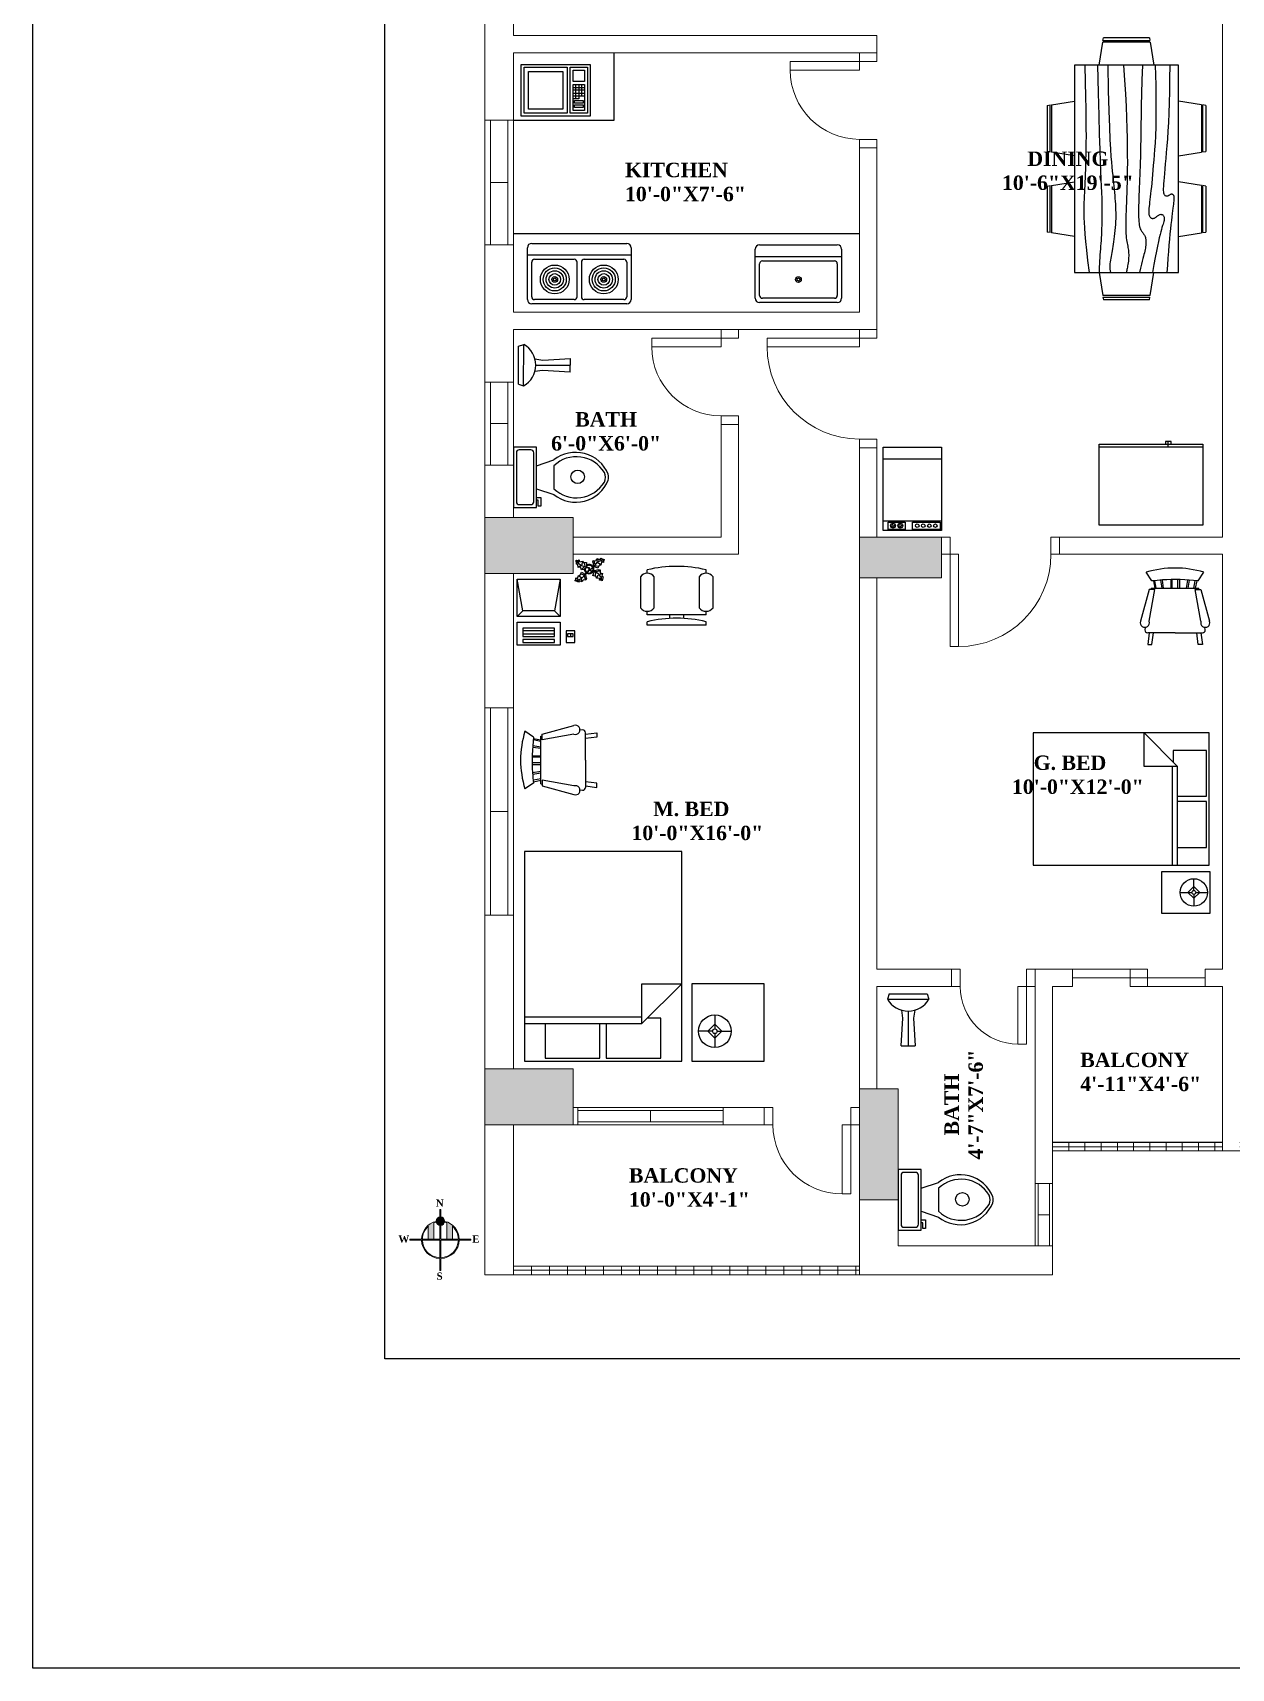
# Model space of a CAD drawing. Header units: inches. Extents: x -5775 to 2930, y 591 to 3437.
# Drawn here: x -5775 to -5359, y 591 to 1159 of the extents above; entities that cross this region are included whole.
import ezdxf

# ---------------------------------------------------------------- set-up
doc = ezdxf.new("R2010")
doc.units = ezdxf.units.IN
doc.header["$LTSCALE"] = 20
doc.header["$MEASUREMENT"] = 0
doc.layers.get('0').update_dxf_attribs({"lineweight": 5})
for name, color, linetype in [('Accesories', 27, 'Continuous'), ('Box Text', 25, 'Continuous'), ('SpecialText', 4, 'Continuous'), ('Text', 250, 'Continuous')]:
    doc.layers.add(name, color=color, linetype=linetype)
for name, color, linetype, lineweight in [('Baranda', 251, 'Continuous', 5), ('Door', 32, 'Continuous', 5), ('Pillar', 250, 'Continuous', 5), ('PROJ_NAME', 18, 'Continuous', 5), ('Window', 32, 'Continuous', 5)]:
    doc.layers.add(name, color=color, linetype=linetype, lineweight=lineweight)
doc.layers.add('Column', color=7, linetype='Continuous', lineweight=13, true_color=0xd5441e)
doc.styles.add('MtXpl_Times_New_Roma', font='timesbd.ttf')
doc.styles.get("Standard").update_dxf_attribs({"font": 'times.ttf', "height": 6})

# ---------------------------------------------------------------- blocks, each defined once
blk = doc.blocks.new('Window2')
at = {"layer": 'Window'}
for p, q in [((36, 6), (-36, 6)), ((-36, 6), (-36, 0)), ((36, 0), (36, 6)), ((36, 5), (-36, 5)), ((-36, 1), (36, 1)), ((-36, 0), (36, 0)), ((0, 1), (0, 5))]:
    blk.add_line(p, q, dxfattribs=at)
blk = doc.blocks.new('Window1')
at = {"layer": 'Window'}
for p, q in [((36, 10), (-36, 10)), ((-36, 10), (-36, 0)), ((36, 8), (-36, 8)), ((0, 2), (0, 8)), ((36, 0), (36, 10)), ((-36, 2), (36, 2)), ((-36, 0), (36, 0))]:
    blk.add_line(p, q, dxfattribs=at)
blk = doc.blocks.new('Door1')
at = {"layer": 'Door'}
for points in [[(-6, 6), (-3, 6), (-3, 38), (-6, 38)], [(-41, 0), (-38, 0), (-38, 6), (-41, 6)], [(-3, 0), (0, 0), (0, 6), (-3, 6)]]:
    blk.add_lwpolyline(points, close=True, dxfattribs=at)
blk.add_arc((-6, 6), 32, 90, 180, dxfattribs=at)
blk = doc.blocks.new('Door3')
at = {"layer": 'Door'}
for points in [[(0, -3), (0, 0), (-6, 0), (-6, -3)], [(-6, -6), (-6, -3), (-30, -3), (-30, -6)], [(0, -33), (0, -30), (-6, -30), (-6, -33)]]:
    blk.add_lwpolyline(points, close=True, dxfattribs=at)
blk.add_arc((-6, -6), 24, 180, 270, dxfattribs=at)
blk = doc.blocks.new('Door4')
at = {"layer": 'Door'}
for points in [[(0, -3), (0, 0), (-6, 0), (-6, -3)], [(-26, -6), (-6, -6), (-6, -3), (-26, -3)], [(0, -29), (0, -26), (-6, -26), (-6, -29)]]:
    blk.add_lwpolyline(points, close=True, dxfattribs=at)
blk.add_arc((-6, -6), 20, 180, 270, dxfattribs=at)
blk = doc.blocks.new('Computer Terminal')
at = {"linetype": 'Continuous'}
for p, q in [((-10, 11.5), (5, 11.5)), ((-8, 0.5), (-10, 11.5)), ((-10, -1.5), (-10, 11.5)), ((5, 11.5), (3, 0.5)), ((5, 11.5), (5, -1.5)), ((-10, -1.5), (-8, 0.5)), ((3, 0.5), (-8, 0.5)), ((3, 0.5), (5, -1.5)), ((5, -1.5), (-10, -1.5)), ((-10, -11.5), (-10, -3.5)), ((-10, -3.5), (5, -3.5)), ((-8, -5.5), (-8, -8.5)), ((3, -5.5), (-8, -5.5)), ((3, -8.5), (3, -5.5)), ((5, -3.5), (5, -11.5)), ((3, -6.5), (-8, -6.5)), ((-8, -7.5), (3, -7.5)), ((-8, -8.5), (3, -8.5)), ((-8, -9.5), (-8, -10.5)), ((3, -9.5), (-8, -9.5)), ((-8, -10.5), (3, -10.5)), ((3, -10.5), (3, -9.5)), ((10, -6.5), (7, -6.5)), ((7, -6.5), (7, -10.5)), ((7, -10.5), (10, -10.5)), ((9.5, -7.5), (7.5, -7.5)), ((7.5, -7.5), (7.5, -8.5)), ((7.5, -8.5), (9.5, -8.5)), ((8.5, -7.5), (8.5, -8.5)), ((9.5, -8.5), (9.5, -7.5)), ((10, -10.5), (10, -6.5)), ((5, -11.5), (-10, -11.5))]:
    blk.add_line(p, q, dxfattribs=at)
blk = doc.blocks.new('Dining Set - 36 x 72 in.')
at = {"linetype": 'Continuous'}
for p, q in [((-22.2343, 26.00059), (-23.4847, 17.99762)), ((-22.2304, 26), (-5.7608, 26)), ((-22, 27.5), (-22.1562, 26.50042)), ((-5.8416, 26.5), (-22.1534, 26.5)), ((-22, 27.5), (-6, 27.5)), ((-5.8437, 26.49966), (-6, 27.5)), ((-4.5152, 17.99762), (-5.7655, 25.99926)), ((5.7657, 26.00059), (4.5153, 17.99762)), ((5.7696, 26), (22.2392, 26)), ((6, 27.5), (5.8438, 26.50042)), ((22.1584, 26.5), (5.8466, 26.5)), ((6, 27.5), (22, 27.5)), ((22.1563, 26.49966), (22, 27.5)), ((23.4848, 17.99762), (22.2345, 25.99926)), ((36, 18), (-36, 18)), ((-36, 18), (-36, -18)), ((36, -18), (36, 18)), ((-45.5, 8), (-44.5004, 8.15617)), ((-45.5, 8), (-45.5, -8)), ((-44.5, -8.15843), (-44.5, 8.15338)), ((-44.0006, 8.23428), (-35.9976, 9.48474)), ((-44, 8.23041), (-44, -8.23915)), ((44.0006, 8.23428), (35.9976, 9.48474)), ((44, 8.23041), (44, -8.23915)), ((44.5, -8.15843), (44.5, 8.15338)), ((45.5, 8), (44.5005, 8.15617)), ((45.5, 8), (45.5, -8)), ((-44.4997, -8.15631), (-45.5, -8)), ((-35.9976, -9.48476), (-43.9993, -8.2345)), ((35.9976, -9.48476), (43.9993, -8.2345)), ((44.4997, -8.15631), (45.5, -8)), ((-36, -18), (36, -18)), ((-22.2343, -26.0006), (-23.4847, -17.99762)), ((-4.5152, -17.99762), (-5.7655, -25.99928)), ((5.7657, -26.0006), (4.5153, -17.99762)), ((23.4848, -17.99762), (22.2345, -25.99928)), ((-22.2304, -26), (-5.7608, -26)), ((-22, -27.5), (-22.1562, -26.50044)), ((-5.8416, -26.5), (-22.1534, -26.5)), ((-22, -27.5), (-6, -27.5)), ((-5.8437, -26.49967), (-6, -27.5)), ((5.7696, -26), (22.2392, -26)), ((6, -27.5), (5.8438, -26.50044)), ((22.1584, -26.5), (5.8466, -26.5)), ((6, -27.5), (22, -27.5)), ((22.1563, -26.49967), (22, -27.5))]:
    blk.add_line(p, q, dxfattribs=at)
for points in [[(-36, 15), (-31.1772, 14.97754), (-26.8079, 14.91406), (-22.8538, 14.81543), (-19.276, 14.6875), (-16.0362, 14.53613), (-13.0957, 14.36718), (-10.4159, 14.18652), (-7.9583, 14), (-5.6904, 13.81315), (-3.6035, 13.63021), (-1.6954, 13.45508), (0.0365, 13.29166), (1.5945, 13.14388), (2.9811, 13.01562), (4.1988, 12.9108), (5.25, 12.83333), (6.1393, 12.78613), (6.8802, 12.76823), (7.4883, 12.77767), (7.9792, 12.8125), (8.3685, 12.87077), (8.6719, 12.95052), (8.9049, 13.0498), (9.0833, 13.16666), (9.2205, 13.29899), (9.3216, 13.44401), (9.3895, 13.59879), (9.4271, 13.76041), (9.4373, 13.92594), (9.4232, 14.09245), (9.3875, 14.257), (9.3333, 14.41666), (9.2638, 14.56917), (9.1836, 14.71484), (9.0975, 14.85465), (9.0104, 14.98958), (8.9272, 15.1206), (8.8529, 15.2487), (8.7922, 15.37483), (8.75, 15.5), (8.7305, 15.62467), (8.7344, 15.74739), (8.7617, 15.86621), (8.8125, 15.97916), (8.8867, 16.08431), (8.9844, 16.17968), (9.1055, 16.26334), (9.25, 16.33333), (9.4189, 16.38802), (9.6172, 16.42708), (9.8506, 16.45052), (10.125, 16.45833), (10.4463, 16.45052), (10.8203, 16.42708), (11.2529, 16.38802), (11.75, 16.33333), (12.3184, 16.26318), (12.9694, 16.17838), (13.7151, 16.07991), (14.5677, 15.96875), (15.5395, 15.84586), (16.6426, 15.71224), (17.8893, 15.56884), (19.2917, 15.41666), (20.859, 15.25667), (22.5879, 15.08984), (24.4721, 14.91715), (26.5052, 14.73958), (28.6809, 14.5581), (30.9929, 14.3737), (33.4347, 14.18733), (36, 14)], [(-36, 10), (-28.9766, 10.14274), (-23.1725, 10.20442), (-18.4241, 10.19775), (-14.5677, 10.13541), (-11.4399, 10.03011), (-8.877, 9.89453), (-6.7154, 9.74137), (-4.7917, 9.58333), (-2.9698, 9.43082), (-1.2246, 9.28515), (0.4415, 9.14534), (2.026, 9.01041), (3.5266, 8.87939), (4.9408, 8.7513), (6.266, 8.62516), (7.5, 8.5), (8.6411, 8.37549), (9.6914, 8.2539), (10.6538, 8.13818), (11.5312, 8.03125), (12.3267, 7.93603), (13.043, 7.85547), (13.6831, 7.79248), (14.25, 7.75), (14.7471, 7.7303), (15.1797, 7.73307), (15.5537, 7.75732), (15.875, 7.80208), (16.1494, 7.86637), (16.3828, 7.94922), (16.5811, 8.04964), (16.75, 8.16666), (16.8944, 8.29915), (17.0143, 8.44531), (17.1089, 8.60319), (17.1771, 8.77083), (17.218, 8.94629), (17.2305, 9.1276), (17.2137, 9.31282), (17.1667, 9.5), (17.0895, 9.6875), (16.987, 9.875), (16.8649, 10.0625), (16.7292, 10.25), (16.5856, 10.4375), (16.4401, 10.625), (16.2985, 10.8125), (16.1667, 11), (16.05, 11.18733), (15.9518, 11.3737), (15.8752, 11.5581), (15.8229, 11.73958), (15.798, 11.91715), (15.8034, 12.08984), (15.842, 12.25667), (15.9167, 12.41666), (16.0295, 12.56836), (16.1784, 12.70833), (16.3605, 12.83268), (16.5729, 12.9375), (16.8127, 13.01888), (17.0768, 13.07291), (17.3625, 13.0957), (17.6667, 13.08333), (17.9894, 13.03312), (18.3418, 12.94726), (18.7382, 12.82918), (19.1927, 12.68229), (19.7195, 12.51001), (20.3327, 12.31575), (21.0465, 12.10294), (21.875, 11.875), (22.8357, 11.63354), (23.959, 11.37304), (25.2786, 11.08618), (26.8282, 10.76562), (28.6414, 10.40405), (30.752, 9.99414), (33.1936, 9.52856), (36, 9)], [(-36, 5.5), (-30.7157, 5.3348), (-26.069, 5.20963), (-21.9946, 5.11767), (-18.4271, 5.05208), (-15.3009, 5.00602), (-12.5508, 4.97265), (-10.1112, 4.94515), (-7.9167, 4.91666), (-5.909, 4.88167), (-4.0586, 4.83984), (-2.3429, 4.79215), (-0.7396, 4.73958), (0.7739, 4.6831), (2.22, 4.6237), (3.6213, 4.56233), (5, 4.5), (6.373, 4.43782), (7.7344, 4.3776), (9.0723, 4.32129), (10.375, 4.27083), (11.6309, 4.22819), (12.8281, 4.19531), (13.9551, 4.17415), (15, 4.16666), (15.954, 4.17448), (16.819, 4.19791), (17.6001, 4.23698), (18.3021, 4.29166), (18.9299, 4.36198), (19.4883, 4.44791), (19.9823, 4.54948), (20.4167, 4.66666), (20.7969, 4.79899), (21.1302, 4.94401), (21.4245, 5.09879), (21.6875, 5.26041), (21.9271, 5.42594), (22.1511, 5.59245), (22.3672, 5.757), (22.5834, 5.91666), (22.8065, 6.06868), (23.0404, 6.21093), (23.2879, 6.34147), (23.5521, 6.45833), (23.8358, 6.55957), (24.142, 6.64323), (24.4735, 6.70735), (24.8334, 6.75), (25.2235, 6.76969), (25.642, 6.76692), (26.0858, 6.74267), (26.5521, 6.69791), (27.0379, 6.63362), (27.5404, 6.55078), (28.0565, 6.45036), (28.5834, 6.33333), (29.1242, 6.19987), (29.7071, 6.04687), (30.3661, 5.87044), (31.1354, 5.66666), (32.0493, 5.43164), (33.142, 5.16146), (34.4475, 4.85221), (36, 4.5)], [(-36, -1), (-30.7915, -0.6591), (-26.0195, -0.38216), (-21.6519, -0.16284), (-17.6563, 0.00521), (-14.0005, 0.12833), (-10.6523, 0.21289), (-7.5796, 0.26522), (-4.75, 0.29166), (-2.134, 0.29793), (0.2878, 0.28711), (2.5317, 0.26163), (4.6146, 0.22396), (6.5529, 0.17651), (8.3633, 0.12174), (10.0623, 0.06209), (11.6667, 0), (13.1899, -0.06201), (14.6341, -0.1211), (15.9982, -0.17432), (17.2813, -0.21875), (18.4823, -0.25147), (19.6003, -0.26953), (20.6343, -0.27002), (21.5834, -0.25), (22.4481, -0.20768), (23.2357, -0.14584), (23.9549, -0.06836), (24.6146, 0.02083), (25.2235, 0.11784), (25.7904, 0.21875), (26.3241, 0.31966), (26.8334, 0.41666), (27.3265, 0.50618), (27.8099, 0.58593), (28.2894, 0.65397), (28.7709, 0.70833), (29.2601, 0.74707), (29.763, 0.76823), (30.2855, 0.76985), (30.8334, 0.75), (31.4088, 0.70784), (31.9994, 0.64713), (32.589, 0.57275), (33.1615, 0.48958), (33.7008, 0.4025), (34.1908, 0.3164), (34.6153, 0.23616), (34.9584, 0.16666), (35.2099, 0.11165), (35.3848, 0.07031), (35.504, 0.04069), (35.5886, 0.02083), (35.6594, 0.00879), (35.7377, 0.0026), (35.8442, 0.00032), (36, 0)], [(-36, -6.5), (-27.1843, -6.31267), (-20.084, -6.1263), (-14.469, -5.9419), (-10.1094, -5.76042), (-6.7752, -5.58285), (-4.2363, -5.41016), (-2.2629, -5.24333), (-0.625, -5.08334), (0.8708, -4.93099), (2.2715, -4.78646), (3.5872, -4.64974), (4.8281, -4.52084), (6.0046, -4.39974), (7.127, -4.28646), (8.2053, -4.18099), (9.25, -4.08334), (10.2705, -3.99382), (11.2734, -3.91407), (12.2647, -3.84603), (13.25, -3.79167), (14.2354, -3.75293), (15.2266, -3.73177), (16.2295, -3.73015), (17.25, -3.75), (18.2912, -3.79248), (19.3451, -3.85547), (20.4009, -3.93604), (21.4479, -4.03125), (22.4754, -4.13819), (23.4727, -4.25391), (24.4289, -4.37549), (25.3334, -4.5), (26.1785, -4.62492), (26.9694, -4.74935), (27.7145, -4.87281), (28.4219, -4.99479), (29.1, -5.11483), (29.7572, -5.23242), (30.4016, -5.34709), (31.0417, -5.45834), (31.6837, -5.56437), (32.3262, -5.65821), (32.9658, -5.73153), (33.599, -5.77604), (34.2224, -5.78345), (34.8327, -5.74545), (35.4264, -5.65373), (36, -5.5)], [(-36, -10), (-26.4022, -9.81299), (-18.4675, -9.62891), (-11.9839, -9.45069), (-6.7396, -9.28125), (-2.5226, -9.12354), (0.8789, -8.98047), (3.6769, -8.85498), (6.0833, -8.75), (8.2767, -8.66765), (10.3021, -8.60677), (12.1712, -8.56543), (13.8958, -8.54167), (15.4876, -8.53353), (16.9583, -8.53907), (18.3197, -8.55632), (19.5834, -8.58334), (20.7616, -8.61841), (21.8685, -8.66081), (22.9188, -8.71004), (23.9271, -8.76563), (24.9081, -8.82707), (25.8763, -8.89388), (26.8465, -8.96558), (27.8334, -9.04167), (28.8474, -9.12118), (29.8828, -9.20117), (30.93, -9.27824), (31.9792, -9.34896), (33.0205, -9.40991), (34.0443, -9.45768), (35.0407, -9.48885), (36, -9.5)], [(-36, -14.5), (-30.0881, -14.33513), (-25.0332, -14.21224), (-20.7312, -14.12647), (-17.0781, -14.07292), (-13.97, -14.04671), (-11.3027, -14.04297), (-8.9724, -14.05681), (-6.875, -14.08334), (-4.9224, -14.11833), (-3.0905, -14.16016), (-1.3709, -14.20785), (0.2448, -14.26042), (1.7647, -14.3169), (3.1973, -14.3763), (4.5507, -14.43767), (5.8333, -14.5), (7.0554, -14.5621), (8.235, -14.62175), (9.3922, -14.67652), (10.5469, -14.72396), (11.7192, -14.76164), (12.929, -14.78711), (14.1965, -14.79794), (15.5417, -14.79167), (16.9933, -14.76424), (18.6152, -14.70508), (20.4804, -14.60197), (22.6615, -14.44271), (25.2312, -14.21509), (28.2624, -13.9069), (31.8277, -13.50594), (36, -13)]]:
    blk.add_lwpolyline(points, dxfattribs=at)
blk = doc.blocks.new('Plant - Rubber or Philodendron')
at = {"linetype": 'Continuous'}
for p, q in [((-16.2005, 11.4774), (-13.9899, 8.1064)), ((-16.2005, 11.4774), (-14.8639, 10.7964)), ((-16.0159, 6.3329), (-16.2005, 11.4774)), ((-14.0069, 5.8704), (-16.0159, 6.3329)), ((-15.3434, 6.5514), (-13.9984, 6.9884)), ((-14.8639, 10.7964), (-12.6195, 11.8975)), ((-13.5868, 2.2894), (-14.0069, 5.8704)), ((-13.9899, 8.1064), (-9.5434, 4.7185)), ((-10.6784, 2.491), (-13.5868, 2.2894)), ((-13.3174, 8.325), (-13.0735, 11.0065)), ((-13.1329, 3.1804), (-10.6614, 4.727)), ((-12.6195, 11.8975), (-12.1909, 9.4345)), ((-12.1909, 9.4345), (-8.3829, 10.3)), ((-9.5858, -0.8715), (-10.6784, 2.491)), ((-9.5434, 4.7185), (-4.1917, 2.9888)), ((-9.1318, 0.0195), (-5.9793, 2.9025)), ((-8.8369, 9.409), (-9.0894, 5.6095)), ((-8.3829, 10.3), (-7.0549, 8.501)), ((-7.1228, -0.443), (-3.5248, 2.2131)), ((-7.0549, 8.501), (-3.0284, 8.6941)), ((-4.8529, 4.012), (-5.7184, 7.82)), ((-3.5248, 2.2131), (-3.3011, 2.4355)), ((-3.3011, 2.4355), (-0.5306, 1.7947)), ((-3.0284, 8.6941), (-3.0709, 3.1041)), ((-3.0709, 3.1041), (0.0797, 2.3163)), ((-0.5306, 1.7947), (-0.2255, -0.5527)), ((-0.5306, 1.7947), (-0.5306, 1.7947)), ((0.0797, 2.3163), (0.4866, -0.031)), ((0.4866, -0.031), (2.1141, 0.2298)), ((2.1141, 0.2298), (5.4346, 3.9146)), ((6.1032, 3.6844), (2.8262, -0.031)), ((4.6914, 8.8812), (5.3859, 11.2828)), ((4.6914, 8.8812), (5.5014, 4.4831)), ((5.3859, 11.2828), (8.8871, 10.7908)), ((5.4346, 3.9146), (5.5014, 4.4831)), ((5.9878, 10.4842), (7.1971, 6.3869)), ((11.1089, 1.1958), (6.1032, 3.6844)), ((10.3916, 8.7942), (6.2847, 4.4028)), ((7.7005, 4.8881), (11.5025, 3.9967)), ((8.8871, 10.7908), (9.9809, 13.4933)), ((9.9809, 13.4933), (13.3837, 12.301)), ((15.3859, 11.3055), (10.3916, 8.7942)), ((10.5828, 12.6946), (10.8893, 9.7953)), ((14.2977, 6.1031), (10.9934, 7.9956)), ((12.7005, 4.8994), (11.1089, 1.1958)), ((14.8995, 5.3044), (12.7005, 4.8994)), ((13.3837, 12.301), (14.68, 13.9039)), ((14.5816, 13.2037), (14.3848, 11.8033)), ((14.68, 13.9039), (19.3848, 11.8146)), ((15.7909, 9.1065), (14.8995, 5.3044)), ((15.2875, 10.6053), (17.5907, 9.2105)), ((19.3848, 11.8146), (15.3859, 11.3055)), ((18.1925, 8.4119), (15.7909, 9.1065)), ((19.3848, 11.8146), (18.1868, 10.9119)), ((18.1868, 10.9119), (18.1925, 8.4119)), ((-18.008, -14.1781), (-16.8101, -13.2754)), ((-18.008, -14.1781), (-14.0091, -13.669)), ((-13.3032, -16.2674), (-18.008, -14.1781)), ((-16.8157, -10.7754), (-14.4141, -11.4699)), ((-16.8101, -13.2754), (-16.8157, -10.7754)), ((-13.9107, -12.9688), (-16.2139, -11.574)), ((-14.4141, -11.4699), (-13.5228, -7.6679)), ((-14.0091, -13.669), (-9.0148, -11.1577)), ((-13.5228, -7.6679), (-11.3237, -7.2629)), ((-12.0069, -14.6645), (-13.3032, -16.2674)), ((-13.2048, -15.5672), (-13.008, -14.1668)), ((-12.921, -8.4665), (-9.6166, -10.359)), ((-8.6042, -15.8568), (-12.0069, -14.6645)), ((-11.3237, -7.2629), (-9.7321, -3.5593)), ((-6.3237, -7.2516), (-10.1257, -6.3602)), ((-9.7321, -3.5593), (-4.7264, -6.0479)), ((-7.1228, -0.443), (-9.5858, -0.8715)), ((-9.206, -15.0581), (-9.5126, -12.1588)), ((-9.0148, -11.1577), (-4.9047, -6.8122)), ((-7.5103, -13.1543), (-8.6042, -15.8568)), ((-4.0092, -13.6463), (-7.5103, -13.1543)), ((-4.611, -12.8477), (-5.8203, -8.7504)), ((-2.019, -3.6148), (-4.7264, -6.0479)), ((-4.1246, -6.8466), (-4.0579, -6.2781)), ((-3.3146, -11.2447), (-4.1246, -6.8466)), ((-4.0579, -6.2781), (-0.9375, -3.1608)), ((-3.3146, -11.2447), (-4.0092, -13.6463)), ((-2.019, -3.6148), (-0.2255, -0.5527)), ((-0.9375, -3.1608), (0.5883, -0.8135)), ((0.5883, -0.8135), (2.2447, -2.0916)), ((2.8262, -0.031), (1.3003, -0.5527)), ((1.3003, -0.5527), (2.4193, -1.4655)), ((2.2447, -2.0916), (6.7108, -2.6626)), ((2.4193, -1.4655), (6.895, -2.1175)), ((4.943, -7.9659), (6.7108, -2.6626)), ((8.8321, -9.0266), (4.943, -7.9659)), ((11.6605, -0.5413), (6.895, -2.1175)), ((12.3677, -6.1981), (7.219, -2.6772)), ((8.125, -4.0768), (7.7715, -7.9659)), ((8.3544, -2.7453), (13.1973, -2.1704)), ((9.5392, -11.1479), (8.8321, -9.0266)), ((13.4283, -11.5015), (9.5392, -11.1479)), ((10.2463, -10.4408), (11.6605, -6.9053)), ((11.6605, -0.5413), (14.1354, -0.8948)), ((15.5496, -10.7943), (12.3677, -6.1981)), ((13.0748, -13.9763), (13.4283, -11.5015)), ((15.5496, -13.6228), (13.0748, -13.9763)), ((16.2567, -5.8446), (13.4283, -6.5517)), ((14.8425, -10.7943), (13.7819, -13.2692)), ((14.1354, -0.8948), (14.1354, -4.4304)), ((14.1354, -4.4304), (16.9638, -5.1375)), ((16.6103, -14.6834), (15.5496, -10.7943)), ((16.6103, -14.6834), (15.5496, -13.6228)), ((17.3174, -9.7337), (15.9032, -9.7337)), ((16.9638, -5.1375), (16.2567, -8.673)), ((16.2567, -8.673), (18.0245, -9.7337)), ((18.0245, -9.7337), (16.6103, -14.6834))]:
    blk.add_line(p, q, dxfattribs=at)
for centre, radius, start, end in [((0.0308, 0.1664), 6, 178.6147, 235.1169), ((0.0308, 0.1664), 5, 168.1647, 238.6725), ((0, 0), 6.1275, 34.37569, 120.1028), ((-0.0601, -0.2075), 5.2461, 33.82192, 124.9414), ((-0.2664, 0.1682), 5.2775, 338.4094, 20.03007), ((-0.098, 0.1364), 6.1288, 341.2017, 26.09184), ((-0.0234, 0.3825), 6.1492, 242.5812, 331.2714), ((-0.1102, 0.4886), 5.2883, 247.3711, 327.472)]:
    blk.add_arc(centre, radius, start, end, dxfattribs=at)
blk = doc.blocks.new('Toilet - top')
for p, q in [((9.5, -6), (9.5, -2)), ((-10, -8.5), (-8, -8.5)), ((-10, -9.5), (-10, -8.5)), ((-7, -9.5), (-10, -9.5)), ((-8, -8.5), (-8, -8)), ((-7, -8), (-7, -9.5)), ((-4, -8), (-6, -14)), ((4, -8), (6, -14)), ((4, -14), (-4, -14))]:
    blk.add_line(p, q)
blk.add_lwpolyline([(10.5, -8), (10.5, 0), (-10.5, 0), (-10.5, -8)], close=True)
for points in [[(-9.5, -2), (-9.5, -6)], [(8.5, -1), (-8.5, -1)], [(-8.5, -7), (8.5, -7)]]:
    blk.add_lwpolyline(points)
for centre, radius, start, end in [((-8.62, -1.88), 0.884, 81.8699, 188.1301), ((8.62, -1.88), 0.884, 351.8699, 98.1301), ((-8.62, -6.12), 0.884, 171.8699, 278.1301), ((8.62, -6.12), 0.884, 261.8699, 8.1301), ((3.52, -21.58), 12.17, 141.4691, 247.9714), ((4.2, -21.82), 11.33, 136.3677, 238.9468), ((-3.52, -21.58), 12.17, 292.0284, 38.5307), ((-4.2, -21.82), 11.33, 301.053, 43.6321), ((0, -27.88), 4, 245.7318, 294.2682), ((0, -29), 4, 254.8605, 285.1395)]:
    blk.add_arc(centre, radius, start, end)
blk = doc.blocks.new('Microwave')
for p, q in [((18, 10), (22, 10)), ((22, 9), (18, 9)), ((18, 8), (22, 8)), ((22, 7), (18, 7)), ((20, 6), (18, 6)), ((19, 7), (19, 11)), ((19, 6), (19, 7)), ((20, 11), (20, 7)), ((20, 7), (20, 6)), ((21, 7), (21, 11))]:
    blk.add_line(p, q)
for points in [[(0, 0), (0, 18), (24, 18), (24, 0)], [(1, 1), (1, 17), (16, 17), (16, 1)], [(2.5, 2.5), (2.5, 15.5), (14.5, 15.5), (14.5, 2.5)], [(17, 1), (17, 17), (23, 17), (23, 1)], [(18, 12), (18, 16), (22, 16), (22, 12)], [(18, 2), (18, 11), (22, 11), (22, 2)], [(18.5, 4.5), (18.5, 5.5), (21.5, 5.5), (21.5, 4.5)], [(18.5, 3), (18.5, 4), (21.5, 4), (21.5, 3)]]:
    blk.add_lwpolyline(points, close=True)
blk = doc.blocks.new('Dishwasher')
for p, q in [((24, 30.5), (0, 30.5)), ((16, 32.5), (16.75, 32.5)), ((16.5, 32), (16.2942, 31.7942)), ((16.3156, 33.1843), (16.5, 33)), ((17, 32.75), (17, 33.5)), ((17, 32.25), (17, 31.5)), ((18, 32.5), (17.25, 32.5)), ((17.5, 33), (17.6938, 33.1938)), ((17.7061, 31.7939), (17.5, 32)), ((19, 32.5), (19.75, 32.5)), ((19.5, 32), (19.2942, 31.7942)), ((19.3156, 33.1843), (19.5, 33)), ((20, 32.75), (20, 33.5)), ((20, 32.25), (20, 31.5)), ((21, 32.5), (20.25, 32.5)), ((20.5, 33), (20.6938, 33.1938)), ((20.7061, 31.7939), (20.5, 32)), ((0, 5), (24, 5))]:
    blk.add_line(p, q)
for points in [[(0, 0), (0, 34.5), (24, 34.5), (24, 0)], [(0.5, 31), (0.5, 34), (12, 34), (12, 31)], [(15, 31), (15, 34), (22, 34), (22, 31)]]:
    blk.add_lwpolyline(points, close=True)
for centre, radius in [((2.5, 32.5), 0.75), ((5, 32.5), 0.75), ((7.5, 32.5), 0.75), ((10, 32.5), 0.75), ((17, 32.5), 1), ((20, 32.5), 1)]:
    blk.add_circle(centre, radius)
blk = doc.blocks.new('Bed - Queen')
at = {"linetype": 'Continuous'}
for p, q in [((0, -80.00003), (0, 0)), ((0, 0), (59.99999, 0)), ((59.99999, 0), (59.99999, -80.00003)), ((7.99999, -1.2), (28.79998, -1.2)), ((7.99999, -14.4), (7.99999, -1.2)), ((28.79998, -1.2), (28.79998, -14.4)), ((31.19999, -1.2), (51.99999, -1.2)), ((31.19999, -14.4), (31.19999, -1.2)), ((51.99999, -1.2), (51.99999, -16.4)), ((0, -14.4), (44.8, -14.4)), ((44.8, -16.8), (0, -16.8)), ((59.99999, -29.6), (44.8, -14.4)), ((44.8, -14.4), (44.8, -29.6)), ((51.99999, -16.4), (46.79936, -16.4)), ((44.8, -29.6), (59.99999, -29.6)), ((59.99999, -80.00003), (0, -80.00003))]:
    blk.add_line(p, q, dxfattribs=at)
blk = doc.blocks.new('Lamp - Table')
at = {"linetype": 'Continuous'}
for p, q in [((-1, 0), (-7, 0)), ((0, 3), (-3, 0)), ((-3, 0), (0, -3)), ((0, 7), (0, 1)), ((3, 0), (0, 3)), ((0, -3), (3, 0)), ((1, 0), (7, 0)), ((0, -1), (0, -7))]:
    blk.add_line(p, q, dxfattribs=at)
for radius in [7, 1]:
    blk.add_circle((0, 0), radius, dxfattribs=at)
blk = doc.blocks.new('Chair - Desk')
at = {"linetype": 'Continuous'}
for p, q in [((-8.5, 0), (-8.5, -1)), ((-8.5, 0), (8.5, 0)), ((8.5, 0), (8.5, -1)), ((-8.5, -3), (-8.5, -4)), ((-8.5, -3), (8.5, -3)), ((-2, -3), (-2, -1.9355)), ((2, -1.9576), (2, -3)), ((8.5, -3), (8.5, -4)), ((-10.5, -5), (-10.5, -14)), ((-6.5, -14), (-6.5, -5)), ((6.5, -5), (6.5, -14)), ((10.5, -14), (10.5, -5)), ((-8.5, -15), (-8.5, -16)), ((8.5, -15), (8.5, -16))]:
    blk.add_line(p, q, dxfattribs=at)
for centre, radius, start, end in [((-8.5, -6.5), 2.5, 36.8699, 143.1301), ((0, 34.625), 36.625, 256.5803, 283.4197), ((8.5, -6.5), 2.5, 36.8699, 143.1301), ((-8.5, -12.5), 2.5, 216.8699, 323.1301), ((8.5, -12.5), 2.5, 216.8699, 323.1301), ((0, 19.625), 36.625, 256.5803, 283.4197)]:
    blk.add_arc(centre, radius, start, end, dxfattribs=at)
blk = doc.blocks.new('Chair - Rocking')
at = {"linetype": 'Continuous'}
for p, q in [((-8, -4.5), (-10, -1.5)), ((-7.5, -4.5), (-7, -7)), ((-6.5, -7), (-7.02225, -4.43)), ((-4.5, -7), (-4.96674, -4.19951)), ((-4, -7), (-4.40532, -4.16272)), ((-1.5, -4.05012), (-1.5, -7)), ((-1, -7), (-1, -4.05012)), ((1, -7), (1, -4.04655)), ((1.5, -4.05012), (1.5, -7)), ((4, -7), (4.40187, -4.18694)), ((4.5, -7), (4.96761, -4.19437)), ((6.5, -7), (7, -4.4057)), ((7.5, -4.5), (7, -7)), ((8, -4.5), (10, -1.5)), ((-9, -7.5), (-12, -18.49999)), ((-7, -7.5), (-9, -7.5)), ((-9, -18.49999), (-7, -7.5)), ((-8.23428, -6.99939), (-8.3093, -7.47958)), ((-8.23041, -7), (8.23915, -7)), ((7, -7.5), (9, -7.5)), ((9, -18.49999), (7, -7.5)), ((8.31071, -7.48854), (8.23449, -7.00073)), ((9, -7.5), (12, -18.49999)), ((-10.36644, -20.64523), (-10.5, -21.49999)), ((-9, -22.49999), (-9.5, -26.49999)), ((0, -22.49999), (-9.5, -22.49999)), ((-8, -26.49999), (-7.5, -22.49999)), ((0, -22.49999), (9.5, -22.49999)), ((8, -26.49999), (7.5, -22.49999)), ((9, -22.49999), (9.5, -26.49999)), ((10.5, -21.49999), (10.3575, -20.58798)), ((-9.5, -26.49999), (-8, -26.49999)), ((9.5, -26.49999), (8, -26.49999))]:
    blk.add_line(p, q, dxfattribs=at)
for centre, radius, start, end in [((0, -34.08333), 34.08333, 72.93847, 107.0615), ((0, -68.25004), 64.25, 93.92211, 97.15267), ((0, -68.25004), 64.25, 82.84733, 93.92211), ((-10.5, -18.99999), 1.58114, 161.5651, 18.43495), ((-9.5, -21.49999), 1, 180, 270), ((10.5, -18.99999), 1.58114, 161.5651, 18.43495), ((9.5, -21.49999), 1, 270, 0)]:
    blk.add_arc(centre, radius, start, end, dxfattribs=at)
blk = doc.blocks.new('Sink - Pedestal elevation')
for p, q in [((-11, 30), (-12, 27)), ((-11, 30), (11, 30)), ((11, 30), (12, 27)), ((-12, 27), (12, 27)), ((-3, 16), (-3.7523, 20.5139)), ((0, 20), (0, 0)), ((3.7527, 20.5157), (3, 16)), ((-4, 0), (-3, 16)), ((3, 16), (4, 0)), ((-4, 0), (4, 0))]:
    blk.add_line(p, q)
blk.add_arc((0, 33.7857), 13.7857, 209.4871, 330.5129)
blk = doc.blocks.new('Sink-single - 30 in top')
blk.add_line((-15, -3.999996), (15, -3.999996))
for points in [[(-13.5, 0), (13.5, 0)], [(-15, -18.499996), (-15, -1.5)], [(-12.5, -5.499996), (12.5, -5.499996)], [(15, -1.5), (15, -18.499996)], [(-13.5, -17.499996), (-13.5, -6.499996)], [(13.5, -6.499996), (13.5, -17.499996)], [(13.5, -19.999996), (-13.5, -19.999996)], [(12.5, -18.499996), (-12.5, -18.499996)]]:
    blk.add_lwpolyline(points)
for radius in [1, 0.5]:
    blk.add_circle((0, -11.999996), radius)
for centre, radius, start, end in [((-13.5, -1.5), 1.5, 90, 180), ((-12.5, -6.499996), 1, 90, 180), ((12.5, -6.499996), 1, 0, 90), ((13.5, -1.5), 1.5, 0, 90), ((-13.5, -18.499996), 1.5, 180, 270), ((-12.5, -17.499996), 1, 180, 270), ((12.5, -17.499996), 1, 270, 0), ((13.5, -18.499996), 1.5, 270, 0)]:
    blk.add_arc(centre, radius, start, end)
blk = doc.blocks.new('Refrigerator-2 door - 36 in top')
for p, q in [((0, -26.999999), (36, -26.999999)), ((11, -27.999999), (11, -28.999999)), ((12, -26.999999), (12, -28.999999)), ((13, -28.999999), (13, -27.999999)), ((11, -28.999999), (13, -28.999999))]:
    blk.add_line(p, q)
blk.add_lwpolyline([(0, -27.999999), (0, 0), (36, 0), (36, -27.999999)], close=True)
blk = doc.blocks.new('NEWS')
at = {"layer": 'Column'}
h = blk.add_hatch(color=256, dxfattribs=at)
h.dxf.hatch_style = 1
h.paths.add_polyline_path([(52.9, 32.7), (52.9, 52.9), (51.5, 52.9), (51.5, 32.7, 0.342561), (20.4, 7.4, -0.047309), (21.8, 7.3, -0.032129), (23, 11.1), (51.5, 11.1), (51.5, 20.9), (28.9, 20.9, -0.207478), (51.5, 31.3), (51.5, 0.7), (27.6, 0.7, -0.047874), (27.7, -0.7), (51.5, -0.7), (51.5, -31.3, -0.207478), (28.9, -20.9), (51.5, -20.9), (51.5, -11.1), (23, -11.1, -0.032039), (21.8, -7.3, -0.047309), (20.4, -7.4, 0.34246), (51.5, -32.7), (51.5, -52.9), (52.9, -52.9), (52.9, -32.7, 0.401769), (85, -0.7), (105.9, -0.7), (105.9, 0.7), (85, 0.7, 0.401769)])
h.paths.add_polyline_path([(52.9, -31.3), (52.9, -0.7), (83.6, -0.7, -0.401217)], flags=16)
h.paths.add_polyline_path([(52.9, 0.7), (52.9, 31.3, -0.401217), (83.6, 0.7)], flags=16)
h.paths.add_polyline_path([(0, 0.7), (0, -0.7), (12.8, -0.7, -0.047397), (12.8, 0.7)])
at = {"layer": 'PROJ_NAME'}
h = blk.add_hatch(color=256, dxfattribs=at)
h.dxf.hatch_style = 1
h.paths.add_polyline_path([(20.2, 7.4, 1), (20.2, -7.4, 1)])
at = {"layer": 'Column'}
for p, q in [((51.5, 32.7), (51.5, 52.9)), ((51.5, 52.9), (52.9, 52.9)), ((51.5, 0.7), (51.5, 31.3)), ((52.9, 52.9), (52.9, 32.7)), ((52.9, 31.3), (52.9, 0.7)), ((0, -0.7), (0, 0.7)), ((12.8, 0.7), (0, 0.7)), ((51.5, 11.1), (23, 11.1)), ((51.5, 0.7), (27.6, 0.7)), ((51.5, 20.9), (28.9, 20.9)), ((52.9, 0.7), (83.6, 0.7)), ((85, 0.7), (105.9, 0.7)), ((105.9, 0.7), (105.9, -0.7)), ((12.8, -0.7), (0, -0.7)), ((51.5, -11.1), (23, -11.1)), ((51.5, -0.7), (27.7, -0.7)), ((51.5, -20.9), (28.9, -20.9)), ((51.5, -31.3), (51.5, -0.7)), ((52.9, -0.7), (52.9, -31.3)), ((83.6, -0.7), (52.9, -0.7)), ((105.9, -0.7), (85, -0.7)), ((51.5, -52.9), (51.5, -32.7)), ((52.9, -52.9), (51.5, -52.9)), ((52.9, -32.7), (52.9, -52.9))]:
    blk.add_line(p, q, dxfattribs=at)
blk.add_circle((20.2, 0), 7.44, dxfattribs=at)
for radius, start, end in [(32.7, 91.2225, 166.8603), (31.3, 91.277, 138.1623), (32.7, 1.2225, 88.7775), (31.3, 1.277, 88.723), (31.3, 159.2056, 166.5665), (32.7, 193.1603, 268.7775), (31.3, 193.4541, 200.7944), (31.3, 221.8377, 268.723), (32.7, 271.2225, 358.7775), (31.3, 271.277, 358.723)]:
    blk.add_arc((52.2, 0), radius, start, end, dxfattribs=at)
at = {"layer": 'PROJ_NAME', "color": 152, "true_color": 0x2776bb, "style": 'MtXpl_Times_New_Roma'}
for s, p in [('E', (57.3, 55.1)), ('N', (-5.1, -7.9)), ('S', (121.7, -6.6)), ('W', (57.3, -72.9))]:
    blk.add_text(s, height=12.6, rotation=90, dxfattribs=at).set_placement(p)

msp = doc.modelspace()

# ---------------------------------------------------------------- hatches: boundary and pattern name
at = {"layer": 'Baranda'}
h = msp.add_hatch(dxfattribs=at)
h.set_pattern_fill('GRATE', color=256, scale=45, style=0)
h.set_pattern_definition([(360, (-5421.4452, 770.861), (3e-16, 1.40625), []), (90, (-5421.445, 770.861), (-5.625, 2e-15), [])])
h.paths.add_polyline_path([(-5297.45, 773.86), (-5356.45, 773.86), (-5356.45, 770.86), (-5297.45, 770.86)])
h.paths.add_polyline_path([(-5362.45, 773.86), (-5421.45, 773.86), (-5421.45, 770.86), (-5362.45, 770.86)])
h = msp.add_hatch(dxfattribs=at)
h.set_pattern_fill('GRATE', color=256, scale=50, style=0)
h.set_pattern_definition([(360, (-5608.4452, 727.861), (4e-16, 1.5625), []), (90, (-5608.445, 727.861), (-6.25, 2e-15), [])])
h.paths.add_polyline_path([(-5488.45, 727.86), (-5488.45, 730.86), (-5608.45, 730.86), (-5608.45, 727.86)])
h.paths.add_polyline_path([(-5110.45, 727.86), (-5110.45, 730.86), (-5230.45, 730.86), (-5230.45, 727.86)])
at = {"layer": 'Pillar'}
h = msp.add_hatch(dxfattribs=at)
h.set_pattern_fill('AR-SAND', color=256, style=0)
h.set_pattern_definition([(37.5, (-5618.4452, 753.861), (-0.0629934, 1.9268238), [0, -1.52, 0, -1.7, 0, -1.625]), (7.5, (-5618.4452, 753.861), (1.769777, 2.822146), [0, -0.82, 0, -1.37, 0, -0.525]), (327.5, (-5619.6752, 753.861), (3.114142, 0.005659), [0, -0.5, 0, -1.8, 0, -2.35]), (317.5, (-5619.6752, 753.861), (3.006127, 0.8776756), [0, -0.25, 0, -1.18, 0, -1.35])])
h.paths.add_polyline_path([(-5100.45, 799.3), (-5131.1, 799.3), (-5131.1, 779.86), (-5100.45, 779.86)])
h.paths.add_polyline_path([(-5100.45, 990.59), (-5131.1, 990.59), (-5131.1, 971.15), (-5100.45, 971.15)])
h.paths.add_polyline_path([(-5230.45, 792.34), (-5243.9, 792.34), (-5243.9, 753.86), (-5230.45, 753.86)])
h.paths.add_polyline_path([(-5230.45, 983.86), (-5258.87, 983.86), (-5258.87, 977.86), (-5258.87, 969.64), (-5230.45, 969.64)])
h.paths.add_polyline_path([(-5100.45, 1333.03), (-5110.45, 1333.03), (-5117.24, 1333.03), (-5117.24, 1307.86), (-5100.45, 1307.86)])
h.paths.add_polyline_path([(-5246.6, 1341.09), (-5260.45, 1341.09), (-5260.45, 1313.86), (-5260.45, 1307.86), (-5254.45, 1307.86), (-5246.6, 1307.86)])
h.paths.add_polyline_path([(-5458.45, 1497.86), (-5469.9, 1497.86), (-5469.9, 1487.86), (-5458.45, 1487.86)])
h.paths.add_polyline_path([(-5601.65, 1333.03), (-5618.45, 1333.03), (-5618.45, 1307.86), (-5601.65, 1307.86)])
h.paths.add_polyline_path([(-5458.45, 1341.09), (-5472.29, 1341.09), (-5472.29, 1307.86), (-5464.45, 1307.86), (-5458.45, 1307.86), (-5458.45, 1313.86)])
h.paths.add_polyline_path([(-5587.79, 990.59), (-5618.45, 990.59), (-5618.45, 971.15), (-5587.79, 971.15)])
h.paths.add_polyline_path([(-5460.02, 983.86), (-5488.45, 983.86), (-5488.45, 969.64), (-5460.02, 969.64)])
h.paths.add_polyline_path([(-5587.79, 799.3), (-5618.45, 799.3), (-5618.45, 779.86), (-5587.79, 779.86)])
h.paths.add_polyline_path([(-5475, 792.34), (-5488.45, 792.34), (-5488.45, 753.86), (-5475, 753.86)])

# ---------------------------------------------------------------- linework, layer by layer
for p, q in [((-5618.45, 1478.42), (-5618.45, 727.86)), ((-5608.45, 1307.86), (-5608.45, 1157.86)), ((-5362.45, 1232.86), (-5362.45, 983.86)), ((-5608.45, 1157.86), (-5482.45, 1157.86)), ((-5482.45, 1157.86), (-5482.45, 1148.86)), ((-5608.45, 1151.86), (-5488.45, 1151.86)), ((-5608.45, 1151.86), (-5608.45, 1061.86)), ((-5488.45, 1151.86), (-5488.45, 1145.86)), ((-5488.45, 1121.86), (-5488.45, 1061.86)), ((-5482.45, 1121.86), (-5482.45, 1052.86)), ((-5608.45, 1061.86), (-5488.45, 1061.86)), ((-5608.45, 1055.86), (-5536.45, 1055.86)), ((-5608.45, 1055.86), (-5608.45, 990.59)), ((-5536.45, 1049.86), (-5536.45, 1055.86)), ((-5530.45, 1055.86), (-5488.45, 1055.86)), ((-5530.45, 1052.86), (-5530.45, 1055.86)), ((-5488.45, 1055.86), (-5488.45, 1049.86)), ((-5536.45, 983.86), (-5536.45, 1025.86)), ((-5530.45, 977.86), (-5530.45, 1025.86)), ((-5488.45, 1017.86), (-5488.45, 977.86)), ((-5482.45, 1017.86), (-5482.45, 983.86)), ((-5587.79, 983.86), (-5536.45, 983.86)), ((-5482.45, 983.86), (-5457.02, 983.86)), ((-5422.02, 983.86), (-5362.45, 983.86)), ((-5587.79, 977.86), (-5530.45, 977.86)), ((-5488.45, 977.86), (-5488.45, 785.86)), ((-5488.45, 977.86), (-5488.45, 976.86)), ((-5460.02, 977.86), (-5454.02, 977.86)), ((-5422.02, 977.86), (-5362.45, 977.86)), ((-5362.45, 977.86), (-5362.45, 833.86)), ((-5362.45, 977.86), (-5362.45, 976.86)), ((-5608.45, 971.15), (-5608.45, 799.3)), ((-5482.45, 969.64), (-5482.45, 833.86)), ((-5453.45, 833.86), (-5482.45, 833.86)), ((-5427.45, 833.86), (-5430.45, 833.86)), ((-5427.45, 833.86), (-5414.47, 833.86)), ((-5368.56, 833.86), (-5362.45, 833.86)), ((-5482.45, 827.86), (-5482.45, 792.34)), ((-5482.45, 827.86), (-5453.45, 827.86)), ((-5433.45, 827.86), (-5427.45, 827.86)), ((-5427.45, 827.86), (-5427.45, 737.86)), ((-5421.45, 827.86), (-5421.45, 770.86)), ((-5421.45, 827.86), (-5414.47, 827.86)), ((-5368.56, 827.86), (-5362.45, 827.86)), ((-5362.45, 827.86), (-5362.45, 770.86)), ((-5482.45, 820.86), (-5482.45, 792.34)), ((-5587.79, 785.86), (-5518.45, 785.86)), ((-5491.45, 785.86), (-5488.45, 785.86)), ((-5608.45, 779.86), (-5518.45, 779.86)), ((-5608.45, 779.86), (-5608.45, 727.86)), ((-5494.45, 779.86), (-5488.45, 779.86)), ((-5488.45, 779.86), (-5488.45, 727.86)), ((-5421.45, 770.86), (-5421.45, 727.86)), ((-5362.45, 770.86), (-5356.45, 770.86)), ((-5488.45, 753.86), (-5478.45, 753.86)), ((-5475, 753.86), (-5475, 737.86)), ((-5475, 737.86), (-5427.45, 737.86)), ((-5618.45, 727.86), (-5608.45, 727.86)), ((-5488.45, 727.86), (-5421.45, 727.86))]:
    msp.add_line(p, q)
at = {"layer": 'Accesories'}
for p, q in [((-5573.55, 1128.46), (-5573.55, 1151.86)), ((-5608.45, 1128.46), (-5573.55, 1128.46)), ((-5608.45, 1089.2), (-5488.45, 1089.2)), ((-5603.64, 1081.75), (-5567.64, 1081.75)), ((-5586.39, 1067.25), (-5586.39, 1079.25)), ((-5584.89, 1079.25), (-5584.89, 1067.25))]:
    msp.add_line(p, q, dxfattribs=at)
for points in [[(-5603.64, 1066.25), (-5603.64, 1084.25)], [(-5602.14, 1085.75), (-5569.14, 1085.75)], [(-5567.64, 1084.25), (-5567.64, 1066.25)], [(-5602.14, 1067.25), (-5602.14, 1079.25)], [(-5601.14, 1080.25), (-5587.39, 1080.25)], [(-5583.89, 1080.25), (-5570.14, 1080.25)], [(-5569.14, 1079.25), (-5569.14, 1067.25)], [(-5569.14, 1064.75), (-5602.14, 1064.75)], [(-5587.39, 1066.25), (-5601.14, 1066.25)], [(-5570.14, 1066.25), (-5583.89, 1066.25)]]:
    msp.add_lwpolyline(points, dxfattribs=at)
for points in [[(-5366.79, 853.36), (-5366.79, 867.68), (-5383.62, 867.68), (-5383.62, 853.36)], [(-5546.58, 801.9), (-5521.55, 801.9), (-5521.55, 828.84), (-5546.58, 828.84)]]:
    msp.add_lwpolyline(points, close=True, dxfattribs=at)
for centre, radius in [((-5594.14, 1073.25), 5), ((-5594.14, 1073.25), 4), ((-5594.14, 1073.25), 3), ((-5594.14, 1073.25), 2), ((-5594.14, 1073.25), 1), ((-5594.14, 1073.25), 0.5), ((-5577.14, 1073.25), 5), ((-5577.14, 1073.25), 4), ((-5577.14, 1073.25), 3), ((-5577.14, 1073.25), 2), ((-5577.14, 1073.25), 1), ((-5577.14, 1073.25), 0.5), ((-5586.19, 1004.74), 2.34), ((-5452.74, 754.02), 2.34)]:
    msp.add_circle(centre, radius, dxfattribs=at)
for centre, radius, start, end in [((-5602.14, 1084.25), 1.5, 90, 180), ((-5569.14, 1084.25), 1.5, 0, 90), ((-5601.14, 1079.25), 1, 90, 180), ((-5587.39, 1079.25), 1, 0, 90), ((-5583.89, 1079.25), 1, 90, 180), ((-5570.14, 1079.25), 1, 0, 90), ((-5601.14, 1067.25), 1, 180, 270), ((-5587.39, 1067.25), 1, 270, 0), ((-5583.89, 1067.25), 1, 180, 270), ((-5570.14, 1067.25), 1, 270, 0), ((-5602.14, 1066.25), 1.5, 180, 270), ((-5569.14, 1066.25), 1.5, 270, 0)]:
    msp.add_arc(centre, radius, start, end, dxfattribs=at)
at = {"layer": 'Baranda'}
for p, q in [((-5421.45, 773.86), (-5362.45, 773.86)), ((-5362.45, 770.86), (-5421.45, 770.86)), ((-5608.45, 730.86), (-5488.45, 730.86)), ((-5608.45, 727.86), (-5488.45, 727.86))]:
    msp.add_line(p, q, dxfattribs=at)
at = {"layer": 'Box Text'}
msp.add_lwpolyline([(-5653.13, 1566.75), (-5063.82, 1566.75), (-5063.82, 698.62), (-5653.13, 698.62)], close=True, dxfattribs=at)
at = {"layer": 'Door'}
for p, q in [((-5414.47, 827.86), (-5414.47, 833.86)), ((-5414.47, 833.86), (-5388.51, 833.86)), ((-5414.47, 830.86), (-5368.56, 830.86)), ((-5394.51, 833.86), (-5394.51, 827.86)), ((-5388.51, 833.86), (-5388.51, 827.86)), ((-5368.56, 827.86), (-5368.56, 833.86)), ((-5394.51, 827.86), (-5368.56, 827.86))]:
    msp.add_line(p, q, dxfattribs=at)
at = {"layer": 'Pillar'}
for p, q in [((-5618.45, 971.15), (-5618.45, 990.59)), ((-5618.45, 990.59), (-5587.79, 990.59)), ((-5587.79, 990.59), (-5587.79, 971.15)), ((-5488.45, 983.86), (-5460.02, 983.86)), ((-5488.45, 969.64), (-5488.45, 983.86)), ((-5460.02, 983.86), (-5460.02, 969.64)), ((-5587.79, 971.15), (-5618.45, 971.15)), ((-5460.02, 969.64), (-5488.45, 969.64)), ((-5618.45, 779.86), (-5618.45, 799.3)), ((-5618.45, 799.3), (-5587.79, 799.3)), ((-5587.79, 799.3), (-5587.79, 779.86)), ((-5475, 792.34), (-5488.45, 792.34)), ((-5488.45, 792.34), (-5488.45, 753.86)), ((-5475, 753.86), (-5475, 792.34)), ((-5587.79, 779.86), (-5618.45, 779.86)), ((-5488.45, 753.86), (-5475, 753.86))]:
    msp.add_line(p, q, dxfattribs=at)
at = {"layer": 'SpecialText'}
msp.add_lwpolyline([(-5775.24, 1821.65), (-1536.2, 1821.65), (-1536.2, 591.27), (-5775.24, 591.27)], close=True, dxfattribs=at)

# ---------------------------------------------------------------- block references
msp.add_blockref('Door3', (-5482.45, 1151.86))
at = {"xscale": 0.7000000000807631}
msp.add_blockref('Window2', (-5560.96, 779.86), dxfattribs=at)
at = {"layer": 'Accesories'}
for name, p, rotation in [('Dining Set - 36 x 72 in.', (-5395.8, 1111.64), 270), ('Refrigerator-2 door - 36 in top', (-5369.32, 988.02), 180), ('Toilet - top', (-5608.45, 1004.59), 90), ('Chair - Rocking', (-5605.99, 906.45), 90), ('Toilet - top', (-5475, 753.86), 90)]:
    msp.add_blockref(name, p, dxfattribs=dict(at, rotation=rotation))
for name, p in [('Microwave', (-5605.8, 1129.89)), ('Sink-single - 30 in top', (-5509.61, 1085.2)), ('Chair - Rocking', (-5378.95, 973.1)), ('Computer Terminal', (-5597.23, 957.78))]:
    msp.add_blockref(name, p, dxfattribs=at)
for name, p, xscale, yscale, zscale, rotation in [('Sink - Pedestal elevation', (-5588.74, 1043.44), 0.600000000069739, 0.6000000000694854, 0.6000000000696, 89.7479437652069), ('Dishwasher', (-5460, 1015.08), 0.840000000098371, 0.840000000098371, 0.84000000009744, 180), ('Chair - Desk', (-5551.83, 953.27), 1.200000000138971, 1.200000000138971, 1.2000000001392, 180), ('Bed - Queen', (-5367.07, 870.02), -0.764400000088699, 0.7644000000891538, 0.7644000000886721, 270), ('Bed - Queen', (-5604.69, 801.9), -0.9100000001053559, 0.9100000001053559, 0.9100000001055598, 180), ('Lamp - Table', (-5372.44, 860.52), 0.6804000000788619, 0.6804000000793167, 0.680400000078928, 90)]:
    msp.add_blockref(name, p, dxfattribs=dict(at, xscale=xscale, yscale=yscale, zscale=zscale, rotation=rotation))
at = {"layer": 'Accesories', "color": 3, "xscale": 0.2744000000311644, "yscale": 0.2744000000311644, "zscale": 0.2744000000318304}
msp.add_blockref('Plant - Rubber or Philodendron', (-5582.24, 972.66), dxfattribs=at)
at = {"layer": 'Accesories'}
for name, p, xscale, yscale, zscale in [('Sink - Pedestal elevation', (-5471.53, 807.32), 0.6000000000694854, 0.6000000000694854, 0.6000000000696), ('Lamp - Table', (-5538.61, 812.34), 0.8100000000940781, 0.8100000000940781, 0.81000000009396)]:
    msp.add_blockref(name, p, dxfattribs=dict(at, xscale=xscale, yscale=yscale, zscale=zscale))
at = {"layer": 'Door'}
msp.add_blockref('Door3', (-5530.45, 1055.86), dxfattribs=at)
for p, rotation in [((-5482.45, 1055.86), 90), ((-5460.02, 983.86), 180)]:
    msp.add_blockref('Door1', p, dxfattribs=dict(at, rotation=rotation))
at = {"layer": 'Door', "xscale": -1, "rotation": 270}
for name, p in [('Door4', (-5427.45, 833.86)), ('Door3', (-5488.45, 785.86))]:
    msp.add_blockref(name, p, dxfattribs=at)
at = {"layer": 'Pillar', "rotation": 90}
for name, p, xscale in [('Window1', (-5608.45, 1106.86), 0.6000000000694854), ('Window1', (-5608.45, 1023.23), 0.4000000000464752), ('Window2', (-5421.45, 748.66), 0.3000000000351974)]:
    msp.add_blockref(name, p, dxfattribs=dict(at, xscale=xscale))
msp.add_blockref('Window1', (-5608.45, 888.58), dxfattribs=at)
at = {"layer": 'SpecialText', "xscale": 0.1999999999998181, "yscale": 0.2000000000007276, "zscale": 0.2, "rotation": 270}
msp.add_blockref('NEWS', (-5633.82, 750.44), dxfattribs=at)

# ---------------------------------------------------------------- texts
at = {"layer": 'Text', "char_height": 5}
for s, insert, width, attachment_point in [('{\\fTimes New Roman|b1|i0|c0|p18;KITCHEN\\P10\'-0"X7\'-6"}', (-5569.77, 1113.73), 60.2886, 1), ('{\\fTimes New Roman|b1|i0|c0|p18;DINING\\P10\'-6"X19\'-5"}', (-5416.13, 1117.64), 35.7897, 2), ('{\\fTimes New Roman|b1|i0|c0|p18;BATH\\P6\'-0"X6\'-0"}', (-5576.33, 1027.2), 35.7897, 2), ('{\\fTimes New Roman|b1|i0|c0|p18;    G. BED\\P10\'-0"X12\'-0"}', (-5435.54, 908.03), 43.0638, 1), ('{\\fTimes New Roman|b1|i0|c0|p18;    M. BED\\P10\'-0"X16\'-0"}', (-5567.54, 892), 43.0638, 1), ('{\\fTimes New Roman|b1|i0|c0|p18;BALCONY\\P4\'-11"X4\'-6"}', (-5411.84, 804.9), 42.1718, 1), ('{\\fTimes New Roman|b1|i0|c0|p18;BALCONY\\P10\'-0"X4\'-1"}', (-5568.4, 764.8), 42.1718, 1)]:
    msp.add_mtext(s, dxfattribs=dict(at, insert=insert, width=width, attachment_point=attachment_point))
at = {"layer": 'Text', "insert": (-5452.25, 786.88), "char_height": 5, "width": 38.069, "attachment_point": 5, "rotation": 90}
msp.add_mtext('{\\fTimes New Roman|b1|i0|c0|p18;BATH\\P4\'-7"X7\'-6"}', dxfattribs=at)

doc.saveas('drawing.dxf')
